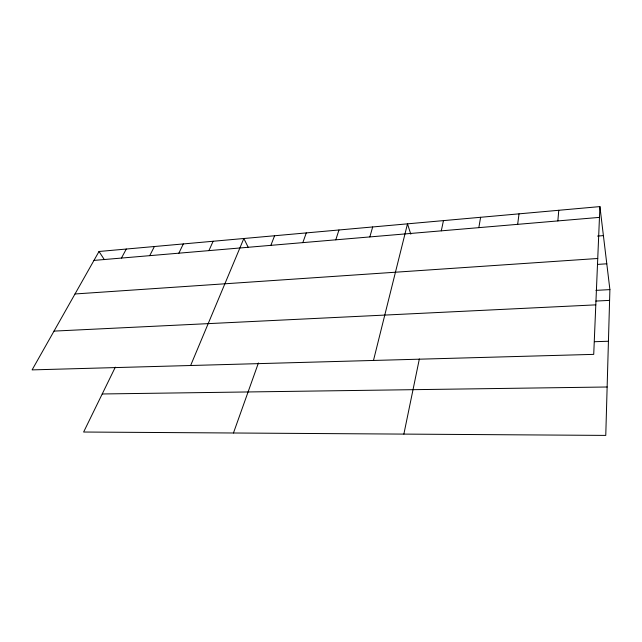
<?xml version="1.0" encoding="UTF-8"?>
<svg xmlns="http://www.w3.org/2000/svg" width="642" height="642" viewBox="0 0 642 642"><rect width="100%" height="100%" fill="white"/><g stroke="black" fill="none" stroke-linecap="round" stroke-linejoin="round"><path stroke-width="0.96" d="M599.917 206.596L593.722 354.368L32.1 369.888L99.012 251.487L599.917 206.596L609.9 289.614L605.767 435.404L83.621 432.026L115.319 367.168M557.85 220.92L558.773 210.287M517.661 224.339L519.025 213.85M478.836 227.645L480.609 217.293M403.866 434.096L419.354 358.934M441.295 230.839L443.453 220.623M373.483 360.451L407.493 223.841L410.792 234.169M369.84 236.922L372.681 226.963M335.806 239.819L338.96 229.988M302.839 242.628L306.282 232.918M233.455 432.997L258.421 362.955M270.876 245.348L274.591 235.758M190.634 365.507L243.848 238.511L248.245 247.395M208.915 250.621L213.128 241.264M178.877 253.173L183.315 243.936M149.738 255.652L154.385 246.528M121.45 258.06L126.297 249.048M93.981 260.403L599.467 217.381M597.55 236.071L603.408 235.622M75.002 293.972L597.742 258.485M597.814 264.384L606.794 263.798M595.928 290.369L609.9 289.614M595.84 301.066L609.595 300.384M54.016 331.103L595.8 304.862M594.492 341.713L608.439 341.247M102.222 393.971L607.139 386.998M99.012 251.487L104.349 259.641"/></g></svg>
